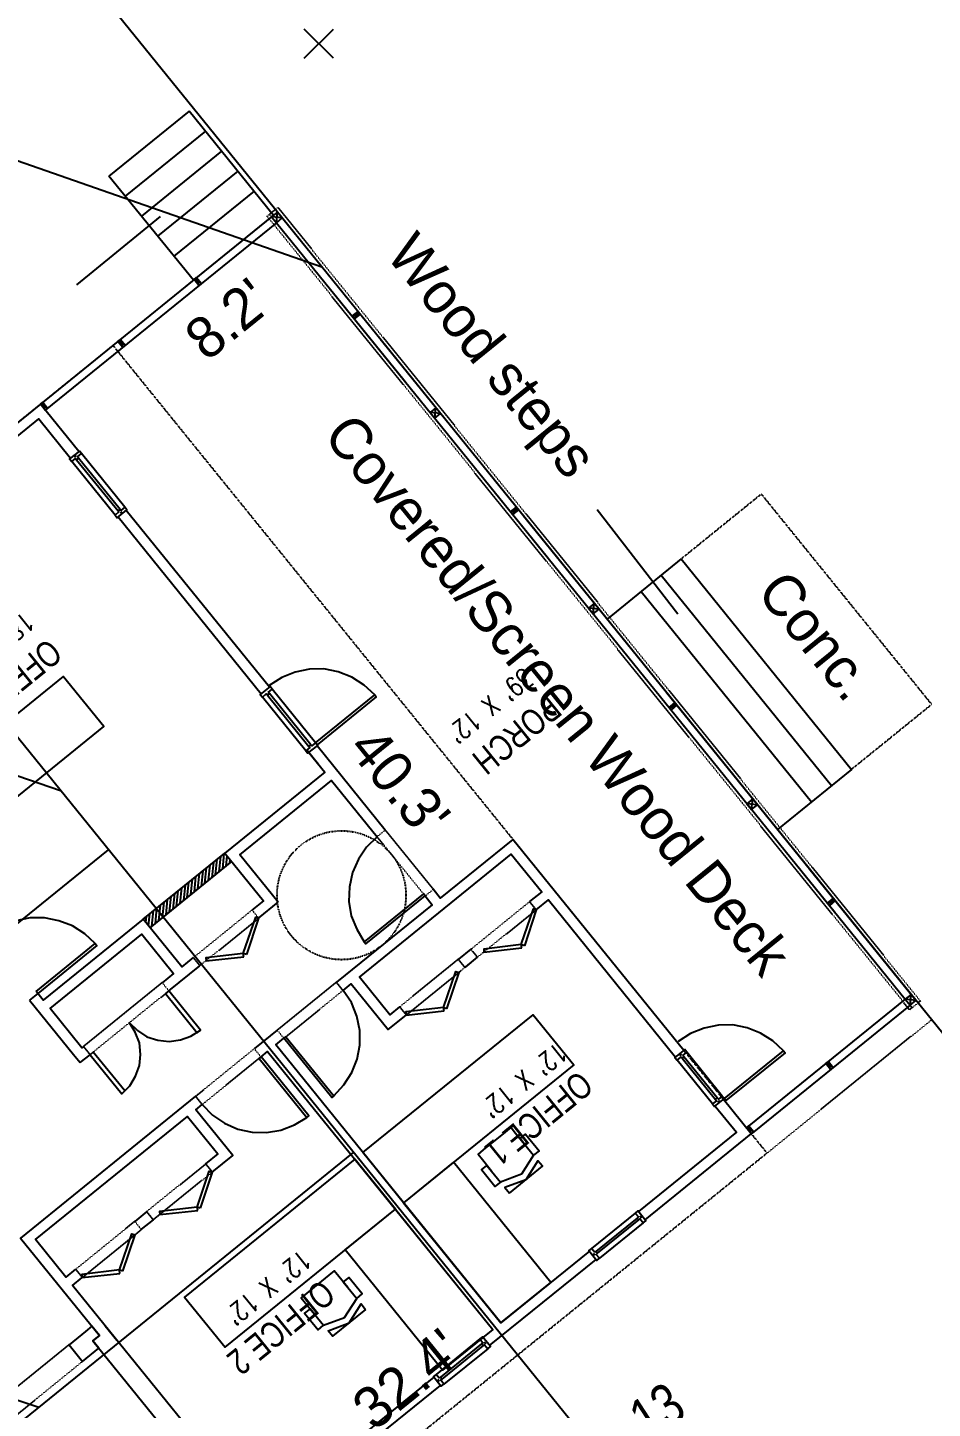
# Model space of a CAD drawing. Header units: inches. Extents: x -625442 to 34963, y -27993 to 66986.
# Drawn here: x -335559 to -335138, y 28693 to 29336 of the extents above; entities that cross this region are included whole.
import ezdxf
from ezdxf.enums import TextEntityAlignment as Align

# ---------------------------------------------------------------- set-up
doc = ezdxf.new("R2010")
doc.units = ezdxf.units.IN
doc.header["$LTSCALE"] = 0.5
doc.header["$MEASUREMENT"] = 0
doc.linetypes.add('DASHED2', pattern=[0.375, 0.25, -0.125])
doc.linetypes.add('HIDDEN2', pattern=[0.1875, 0.125, -0.0625])
for name, color, linetype in [('0-TEXT', 30, 'Continuous'), ('BUILDING', 253, 'DASHED2'), ('BUILDING OH', 80, 'HIDDEN2'), ('EDGE OF CONCRETE', 253, 'DASHED2'), ('P-ABOVE', 201, 'HIDDEN2'), ('P-BELOW-LIGHT', 143, 'Continuous'), ('P-DOOR', 51, 'Continuous'), ('P-FURNITURE', 201, 'Continuous'), ('P-WALL', 90, 'Continuous'), ('P-WINDOW', 213, 'Continuous'), ('SPOT ELEVATION TEXT', 252, 'Continuous'), ('TEXT', 7, 'Continuous'), ('WOOD DECK', 37, 'Continuous')]:
    doc.layers.add(name, color=color, linetype=linetype)
doc.styles.add('1-4T', font='Zap601Rm.ttf', dxfattribs={"width": 0.8, "height": 12})
doc.styles.add('BLDG', font='IC-Romans.shx', dxfattribs={"width": 0.8})
doc.styles.add('sapa notes', font='romans.shx', dxfattribs={"width": 0.8})
doc.styles.add('TXT', font='IC-Romans.shx')
doc.dimstyles.new('20 SCALE', dxfattribs={"dimtxt": 1.6, "dimasz": 2, "dimexe": 0.18, "dimexo": 0.0625, "dimgap": 0.04, "dimtad": 0, "dimdec": 1, "dimzin": 0, "dimdsep": 46, "dimtxsty": 'BLDG', "dimcen": 0.09, "dimaunit": 1, "dimadec": 4, "dimazin": 0, "dimtfac": 1, "dimtdec": 1, "dimtofl": 0, "dimtmove": 2, "dimatfit": 3, "dimfxl": 1, "dimtolj": 1, "dimtzin": 0, "dimarcsym": 0})

# ---------------------------------------------------------------- blocks, each defined once
blk = doc.blocks.new('SPT10')
at = {"color": 0, "linetype": 'Continuous'}
for p, q in [((-0.354, -0.354), (0.354, 0.354)), ((0.354, -0.354), (-0.354, 0.354))]:
    blk.add_line(p, q, dxfattribs=at)

msp = doc.modelspace()

# ---------------------------------------------------------------- hatches: boundary and pattern name
at = {"layer": 'P-FURNITURE'}
h = msp.add_hatch(dxfattribs=at)
h.set_pattern_fill('ANSI31', color=256, scale=12, angle=-140.99910206)
h.set_pattern_definition([(264.000898, (-346592.0685, 45765.6776), (1.4917853, -0.15676932), [])])
h.paths.add_polyline_path([(-335607.1223, 28943.46761), (-335603.32131, 28946.5457), (-335632.2553, 28982.27505), (-335636.05629, 28979.19697)])
h.paths.add_polyline_path([(-335700.45535, 28874.37421), (-335696.65435, 28877.4523), (-335775.23482, 28974.48798), (-335775.99502, 28973.87236), (-335779.03581, 28971.40989)], flags=17)
h.paths.add_polyline_path([(-335502.49973, 28917.17189), (-335464.48978, 28947.95272), (-335467.69099, 28951.90576), (-335505.70094, 28921.12492)])
h.paths.add_polyline_path([(-335675.1197, 28843.0883), (-335671.31871, 28846.16638), (-335674.49215, 28850.08513), (-335678.29315, 28847.00705)])
h.paths.add_polyline_path([(-335823.62531, 28716.53332), (-335827.4263, 28713.45524), (-335808.27392, 28689.80478), (-335804.47293, 28692.88286)])
h.paths.add_polyline_path([(-335729.55481, 28792.71255), (-335732.66336, 28790.19522), (-335688.83144, 28736.06905), (-335779.79339, 28662.40715), (-335782.31072, 28665.5157), (-335786.11172, 28662.43761), (-335780.5163, 28655.52807), (-335591.68287, 28808.44728), (-335594.76095, 28812.24827), (-335685.7229, 28738.58638)])
h.paths.add_polyline_path([(-335787.021, 28752.46951), (-335783.22, 28755.5476), (-335887.38236, 28884.17327), (-335891.18336, 28881.09519)])

# ---------------------------------------------------------------- linework, layer by layer
at = {"layer": 'BUILDING'}
for points in [[(-336233.98667, 28609.7833), (-335519.76867, 29188.16417)], [(-335519.76867, 29188.16417), (-335215.37016, 28812.27535)], [(-335517.23392, 28567.82306), (-335215.37016, 28812.27535)]]:
    msp.add_lwpolyline(points, dxfattribs=at)
at = {"layer": 'BUILDING OH'}
for points in [[(-335443.15934, 29250.20317), (-335519.76867, 29188.16417)], [(-335443.15934, 29250.20317), (-335138.76083, 28874.31435)], [(-335138.76083, 28874.31435), (-335215.37016, 28812.27535)]]:
    msp.add_lwpolyline(points, dxfattribs=at)
at = {"layer": 'DEFPOINTS'}
for p, q in [((-330232.80579, 22816.15856), (-341882.06131, 37201.33011)), ((-330425.45724, 22660.14749), (-342074.71277, 37045.31904)), ((-342456.01225, 31678.74163), (-335422.58553, 29224.79745)), ((-335544.08856, 28980.92819), (-343032.09318, 31516.63423)), ((-342733.06253, 31063.5001), (-335554.22922, 28694.03865)), ((-339179.44793, 25991.40986), (-335521.80228, 28953.40782)), ((-339065.43942, 25850.62558), (-335407.79377, 28812.62354))]:
    msp.add_line(p, q, dxfattribs=at)
at = {"layer": 'EDGE OF CONCRETE'}
for points in [[(-335217.99327, 29118.97735), (-335255.2958, 29088.76938)], [(-335217.99327, 29118.97735), (-335138.69736, 29021.0582)], [(-335138.69736, 29021.0582), (-335175.9999, 28990.85023)]]:
    msp.add_lwpolyline(points, dxfattribs=at)
at = {"layer": 'P-ABOVE'}
for p, q in [((-335444.10334, 29251.36887), (-335446.82331, 29249.16621)), ((-335145.11869, 28882.16541), (-335147.83867, 28879.96275))]:
    msp.add_line(p, q, dxfattribs=at)
for points in [[(-335444.10334, 29251.36887), (-335442.93763, 29252.31287), (-335143.95299, 28883.10941), (-335145.11869, 28882.16541)], [(-335447.98902, 29248.22221), (-335446.82331, 29249.16621), (-335147.83867, 28879.96275), (-335149.00437, 28879.01875)], [(-335396.78838, 28959.47762), (-335392.98739, 28962.55571), (-335370.70206, 28935.0365), (-335374.50306, 28931.95842)], [(-335455.03637, 28925.39863), (-335482.40353, 28903.23643), (-335479.32545, 28899.43543), (-335451.95829, 28921.59764)], [(-335350.10317, 28903.38239), (-335322.73601, 28925.5446), (-335325.81409, 28929.34559), (-335353.18126, 28907.18339)], [(-335383.24785, 28876.5415), (-335355.88069, 28898.70371), (-335358.95877, 28902.5047), (-335386.32593, 28880.3425)], [(-335533.48891, 28861.86698), (-335530.41083, 28858.06599), (-335493.76923, 28887.73871), (-335496.84732, 28891.53971)], [(-335440.16751, 28865.69188), (-335412.6483, 28887.97721), (-335415.72639, 28891.7782), (-335443.24559, 28869.49288)], [(-335478.17746, 28834.91104), (-335481.25554, 28838.71204), (-335453.88838, 28860.87424), (-335450.8103, 28857.07325)], [(-335473.55949, 28803.40623), (-335500.92666, 28781.24403), (-335504.00474, 28785.04502), (-335476.63758, 28807.20723)], [(-335537.14942, 28758.20413), (-335534.07134, 28754.40314), (-335506.55213, 28776.68847), (-335509.63022, 28780.48946)]]:
    msp.add_lwpolyline(points, close=True, dxfattribs=at)
for points in [[(-335540.14836, 28723.04854), (-335703.74319, 28590.56781)], [(-335697.4639, 28582.81378), (-335533.86907, 28715.29451)]]:
    msp.add_lwpolyline(points, dxfattribs=at)
msp.add_circle((-335413.37279, 28932.28745), 30, dxfattribs=at)
at = {"layer": 'P-BELOW-LIGHT'}
for p, q in [((-335445.87932, 29248.0005), (-335553.54024, 29160.81561)), ((-335443.67665, 29245.28053), (-335551.33757, 29158.09564)), ((-335443.67665, 29245.28053), (-335237.81327, 28991.06857)), ((-335146.06269, 28883.33112), (-335443.15934, 29250.20317)), ((-335237.81327, 28991.06857), (-335150.98533, 28883.84843)), ((-335554.74245, 28886.55772), (-335558.54344, 28883.47964)), ((-335150.98533, 28883.84843), (-335223.72771, 28824.94092)), ((-335148.78267, 28881.12845), (-335221.52505, 28822.22095))]:
    msp.add_line(p, q, dxfattribs=at)
for points in [[(-335536.22276, 29136.32229), (-335534.39828, 29137.79977), (-335535.38327, 29139.01609), (-335539.94447, 29135.32239), (-335538.95948, 29134.10607), (-335537.135, 29135.58355), (-335536.64251, 29134.97539), (-335535.73027, 29135.71413)], [(-335447.45083, 29026.70159), (-335445.62635, 29028.17907), (-335446.61134, 29029.39539), (-335451.17253, 29025.70169), (-335450.18754, 29024.48537), (-335448.36307, 29025.96285), (-335447.87057, 29025.35469), (-335446.95833, 29026.09343)], [(-335254.47058, 28857.72267), (-335252.6461, 28859.20015), (-335253.63109, 28860.41647), (-335258.19228, 28856.72277), (-335257.2073, 28855.50645), (-335255.38282, 28856.98393), (-335254.89033, 28856.37577), (-335253.97809, 28857.11451)], [(-335295.54019, 28766.05894), (-335297.01767, 28767.88342), (-335298.23399, 28766.89843), (-335294.54029, 28762.33724), (-335293.32397, 28763.32222), (-335294.80145, 28765.1467), (-335294.19329, 28765.6392), (-335294.93203, 28766.55143)], [(-335367.91114, 28707.45223), (-335369.38862, 28709.2767), (-335370.60494, 28708.29172), (-335366.91124, 28703.73052), (-335365.69492, 28704.71551), (-335367.1724, 28706.53999), (-335366.56424, 28707.03248), (-335367.30298, 28707.94472)]]:
    msp.add_lwpolyline(points, close=True, dxfattribs=at)
for points in [[(-335537.62749, 29136.19171), (-335536.71526, 29136.93045)], [(-335514.20606, 29112.86524), (-335516.03053, 29111.38776), (-335516.3999, 29111.84388), (-335517.31214, 29111.10514), (-335516.94277, 29110.64902), (-335518.76725, 29109.17154), (-335517.78226, 29107.95522), (-335513.22107, 29111.64892), (-335514.20606, 29112.86524), (-335534.39828, 29137.79977)], [(-335518.76725, 29109.17154), (-335538.95948, 29134.10607)], [(-335515.53804, 29110.7796), (-335516.45028, 29110.04086)], [(-335425.43412, 29003.24454), (-335427.2586, 29001.76706), (-335427.62797, 29002.22318), (-335428.54021, 29001.48444), (-335428.17084, 29001.02832), (-335429.99531, 28999.55084), (-335429.01033, 28998.33452), (-335424.44913, 29002.02822), (-335425.43412, 29003.24454), (-335445.62635, 29028.17907)], [(-335429.99531, 28999.55084), (-335450.18754, 29024.48537)], [(-335429.41607, 28999.76817), (-335424.12177, 28993.23046)], [(-335240.70877, 28835.13312), (-335257.2073, 28855.50645)], [(-335255.87531, 28857.59209), (-335254.96307, 28858.33083)], [(-335236.14757, 28838.82682), (-335237.97205, 28837.34934), (-335238.46454, 28837.9575), (-335239.37678, 28837.21876), (-335238.88429, 28836.6106), (-335240.70877, 28835.13312), (-335239.72378, 28833.9168), (-335235.16259, 28837.6105), (-335236.14757, 28838.82682), (-335252.6461, 28859.20015)], [(-335237.47956, 28836.74118), (-335238.3918, 28836.00244)], [(-335276.64434, 28784.38195), (-335275.16686, 28782.55747), (-335275.77502, 28782.06498), (-335275.03628, 28781.15274), (-335274.42812, 28781.64523), (-335272.95064, 28779.82075), (-335271.73432, 28780.80574), (-335275.42802, 28785.36693), (-335276.64434, 28784.38195), (-335297.01767, 28767.88342)], [(-335274.5587, 28783.04996), (-335273.81996, 28782.13772)], [(-335272.95064, 28779.82075), (-335293.32397, 28763.32222)], [(-335295.40961, 28764.65421), (-335296.14835, 28765.56645)], [(-335523.36524, 28731.8565), (-335517.94781, 28725.16675)], [(-335349.01529, 28725.77523), (-335347.53781, 28723.95075), (-335348.14597, 28723.45826), (-335347.40723, 28722.54602), (-335346.79907, 28723.03852), (-335345.32159, 28721.21404), (-335344.10527, 28722.19902), (-335347.79897, 28726.76022), (-335349.01529, 28725.77523), (-335369.38862, 28709.2767)], [(-335345.32159, 28721.21404), (-335365.69492, 28704.71551)], [(-335346.92965, 28724.44325), (-335346.19091, 28723.53101)], [(-335367.78056, 28706.04749), (-335368.5193, 28706.95973)]]:
    msp.add_lwpolyline(points, dxfattribs=at)
at = {"layer": 'P-DOOR'}
for points in [[(-335397.91491, 29025.52987), (-335402.86131, 29030.08361), (-335408.59682, 29033.74656), (-335414.87519, 29036.21466), (-335421.5444, 29037.61102), (-335428.23506, 29037.47953), (-335434.91827, 29036.09534), (-335441.16682, 29033.55267), (-335446.98071, 29029.85151)], [(-335396.78838, 28959.47762), (-335401.74041, 28954.71219), (-335405.52649, 28949.12872), (-335408.26975, 28942.87926), (-335409.66611, 28936.21005), (-335409.96182, 28929.42518), (-335408.85279, 28922.77089), (-335406.31012, 28916.52234), (-335402.761, 28910.58533)], [(-335527.96198, 28909.75529), (-335532.90838, 28914.30902), (-335538.64388, 28917.97198), (-335544.92226, 28920.44008), (-335551.59147, 28921.83644), (-335558.28213, 28921.70494), (-335564.96534, 28920.32076), (-335571.21389, 28917.77808), (-335577.02777, 28914.07693)], [(-335416.96994, 28838.91142), (-335412.26417, 28843.98093), (-335408.60121, 28849.71644), (-335406.13311, 28855.99482), (-335404.88879, 28862.5409), (-335404.86825, 28869.35469), (-335406.25243, 28876.0379), (-335408.79511, 28882.28644), (-335412.6483, 28887.97721)], [(-335514.23875, 28841.20448), (-335528.89043, 28859.29722), (-335530.41083, 28858.06599), (-335515.63602, 28839.82121), (-335511.90032, 28843.60166), (-335509.20743, 28848.0481), (-335507.43424, 28853.0085), (-335506.88483, 28858.2366), (-335507.43607, 28863.58036), (-335509.42096, 28868.51838), (-335512.01401, 28872.96391), (-335508.35668, 28869.38025), (-335503.93916, 28866.4122), (-335498.82672, 28864.76213), (-335493.59862, 28864.21272), (-335488.37798, 28864.916), (-335483.46887, 28866.62573), (-335478.99443, 28869.49394)], [(-335207.64338, 28859.89582), (-335212.58977, 28864.44956), (-335218.32528, 28868.11252), (-335224.60366, 28870.58062), (-335231.27287, 28871.97698), (-335237.96353, 28871.84548), (-335244.64674, 28870.46129), (-335250.89529, 28867.91862), (-335256.70917, 28864.21746)], [(-335473.55949, 28803.40623), (-335463.98099, 28811.163), (-335481.21826, 28832.44858), (-335478.17746, 28834.91104), (-335473.41202, 28829.95902), (-335467.82855, 28826.17294), (-335461.57909, 28823.42968), (-335454.90989, 28822.03332), (-335448.24814, 28821.88965), (-335441.59385, 28822.99867), (-335435.22218, 28825.38931), (-335429.43721, 28828.8153)]]:
    msp.add_lwpolyline(points, dxfattribs=at)
for points in [[(-335425.43412, 29003.24454), (-335397.91491, 29025.52987), (-335397.17617, 29024.61763), (-335424.69538, 29002.3323)], [(-335375.2418, 28932.87066), (-335402.761, 28910.58533), (-335402.02226, 28909.67309), (-335374.50306, 28931.95842)], [(-335328.25799, 28908.73727), (-335329.72801, 28909.30906), (-335324.08291, 28925.96434), (-335322.73601, 28925.5446)], [(-335457.63231, 28904.66719), (-335459.10233, 28905.23897), (-335453.30519, 28922.01738), (-335451.95829, 28921.59764)], [(-335555.48119, 28887.46996), (-335527.96198, 28909.75529), (-335527.22324, 28908.84305), (-335554.74245, 28886.55772)], [(-335458.84863, 28903.6822), (-335459.10233, 28905.23897), (-335476.56728, 28903.17951), (-335476.43669, 28901.77478)], [(-335329.47431, 28907.75229), (-335329.72801, 28909.30906), (-335347.19296, 28907.24959), (-335347.06238, 28905.84486)], [(-335364.44346, 28879.43391), (-335365.91349, 28880.0057), (-335360.11634, 28896.78411), (-335358.76944, 28896.36436)], [(-335495.28963, 28886.50748), (-335480.51483, 28868.2627), (-335478.99443, 28869.49394), (-335493.76923, 28887.73871)], [(-335365.65978, 28878.44893), (-335365.91349, 28880.0057), (-335383.37843, 28877.94624), (-335383.24785, 28876.5415)], [(-335439.25527, 28866.43062), (-335416.96994, 28838.91142), (-335417.88218, 28838.17268), (-335440.16751, 28865.69188)], [(-335235.16259, 28837.6105), (-335207.64338, 28859.89582), (-335206.90464, 28858.98359), (-335234.42385, 28836.69826)], [(-335451.72253, 28856.33451), (-335429.43721, 28828.8153), (-335428.52497, 28829.55404), (-335450.8103, 28857.07325)], [(-335479.08148, 28786.59891), (-335480.5515, 28787.17069), (-335474.90639, 28803.82598), (-335473.55949, 28803.40623)], [(-335480.29779, 28785.61392), (-335480.5515, 28787.17069), (-335498.01644, 28785.11123), (-335497.88586, 28783.7065)], [(-335515.26695, 28757.29555), (-335516.73697, 28757.86734), (-335510.93983, 28774.64574), (-335509.59293, 28774.226)], [(-335516.48327, 28756.31056), (-335516.73697, 28757.86734), (-335534.20192, 28755.80787), (-335534.07134, 28754.40314)]]:
    msp.add_lwpolyline(points, close=True, dxfattribs=at)
at = {"layer": 'P-FURNITURE'}
for points in [[(-335622.20129, 28969.85978), (-335603.32131, 28946.5457), (-335524.05343, 29010.73762), (-335542.9334, 29034.0517)], [(-335384.50248, 28789.18172), (-335403.38245, 28812.49581), (-335324.11457, 28876.68773), (-335305.23459, 28853.37365)], [(-335388.30347, 28786.10364), (-335407.18345, 28809.41772), (-335486.45133, 28745.2258), (-335467.57135, 28721.91172)], [(-335361.18839, 28808.0617), (-335384.50248, 28789.18172), (-335339.19053, 28733.22792), (-335315.87645, 28752.1079)], [(-335411.61756, 28767.22366), (-335388.30347, 28786.10364), (-335342.99153, 28730.14984), (-335366.30561, 28711.26986)]]:
    msp.add_lwpolyline(points, close=True, dxfattribs=at)
at = {"layer": 'P-FURNITURE', "flags": 128}
for points in [[(-335328.16613, 28816.41922), (-335324.00311, 28811.27849), (-335329.6327, 28802.4636), (-335339.42531, 28798.78944), (-335341.99567, 28796.70793), (-335348.2402, 28804.41903), (-335345.66983, 28806.50054), (-335343.58832, 28803.93017), (-335347.75134, 28809.0709), (-335349.83285, 28811.64127), (-335347.26248, 28813.72278), (-335336.98102, 28822.04881), (-335334.41065, 28824.13032), (-335332.32914, 28821.55995), (-335328.16613, 28816.41922), (-335330.24763, 28818.98959), (-335327.67727, 28821.07109), (-335321.43274, 28813.36), (-335324.00311, 28811.27849)], [(-335343.58832, 28803.93017), (-335339.42531, 28798.78944)], [(-335425.897, 28737.27578), (-335421.73399, 28732.13505), (-335411.94138, 28735.80921), (-335406.31179, 28744.6241), (-335403.74142, 28746.70561), (-335409.98595, 28754.41671), (-335412.55631, 28752.3352), (-335410.4748, 28749.76483), (-335414.63782, 28754.90556), (-335416.71933, 28757.47593), (-335419.2897, 28755.39442), (-335429.57116, 28747.06839), (-335432.14153, 28744.98688), (-335430.06002, 28742.41651), (-335425.897, 28737.27578), (-335427.97851, 28739.84615), (-335430.54888, 28737.76464), (-335424.30435, 28730.05354), (-335421.73399, 28732.13505)], [(-335410.4748, 28749.76483), (-335406.31179, 28744.6241)]]:
    msp.add_lwpolyline(points, dxfattribs=at)
for points in [[(-335335.26229, 28793.64871), (-335319.84009, 28806.13776), (-335321.9216, 28808.70812), (-335327.55119, 28799.89323), (-335337.3438, 28796.21907)], [(-335402.14877, 28739.48337), (-335417.57097, 28726.99432), (-335419.65248, 28729.56468), (-335409.85987, 28733.23884), (-335404.23028, 28742.05373)]]:
    msp.add_lwpolyline(points, close=True, dxfattribs=at)
at = {"layer": 'P-WALL'}
for p, q in [((-335440.95668, 29247.48319), (-335445.87932, 29248.0005)), ((-335443.67665, 29245.28053), (-335443.15934, 29250.20317)), ((-335479.75791, 29216.06156), (-335480.79487, 29219.72554)), ((-335478.59221, 29217.00556), (-335481.96057, 29218.78154)), ((-335408.38824, 29201.70436), (-335404.72426, 29202.74132)), ((-335405.66826, 29203.90702), (-335407.44424, 29200.53865)), ((-335514.09061, 29188.2586), (-335517.45898, 29190.03458)), ((-335515.25632, 29187.3146), (-335516.29328, 29190.97857)), ((-335551.33757, 29158.09564), (-335552.37453, 29161.75961)), ((-335550.17187, 29159.03964), (-335553.54024, 29160.81561)), ((-335367.23318, 29156.44517), (-335372.15582, 29156.96248)), ((-335369.95316, 29154.24251), (-335369.43584, 29159.16515)), ((-335334.66474, 29110.66634), (-335331.00076, 29111.7033)), ((-335331.94476, 29112.869), (-335333.72074, 29109.50063)), ((-335293.50968, 29065.40715), (-335298.43232, 29065.92447)), ((-335296.22966, 29063.20449), (-335295.71235, 29068.12713)), ((-335260.94124, 29019.62832), (-335257.27727, 29020.66528)), ((-335258.22127, 29021.83099), (-335259.99725, 29018.46262)), ((-335222.50616, 28972.16647), (-335221.98885, 28977.08911)), ((-335219.78619, 28974.36914), (-335224.70883, 28974.88645)), ((-335502.49973, 28917.17189), (-335464.48978, 28947.95272)), ((-335184.49777, 28930.79297), (-335186.27375, 28927.4246)), ((-335187.21775, 28928.5903), (-335183.55377, 28929.62726)), ((-335148.78267, 28881.12845), (-335148.26536, 28886.05109)), ((-335146.06269, 28883.33112), (-335150.98533, 28883.84843)), ((-335538.0501, 28858.17328), (-335534.97202, 28854.37229)), ((-335184.57101, 28852.1467), (-335187.93938, 28853.92268)), ((-335185.73671, 28851.2027), (-335186.77367, 28854.86668)), ((-335221.52505, 28822.22095), (-335224.89342, 28823.99693)), ((-335222.69075, 28821.27695), (-335223.72771, 28824.94092))]:
    msp.add_line(p, q, dxfattribs=at)
for points in [[(-335443.15934, 29250.20317), (-335445.87932, 29248.0005), (-335443.67665, 29245.28053), (-335440.95668, 29247.48319)], [(-335478.59221, 29217.00556), (-335479.75791, 29216.06156), (-335481.96057, 29218.78154), (-335480.79487, 29219.72554)], [(-335405.66826, 29203.90702), (-335404.72426, 29202.74132), (-335407.44424, 29200.53865), (-335408.38824, 29201.70436)], [(-335514.09061, 29188.2586), (-335515.25632, 29187.3146), (-335517.45898, 29190.03458), (-335516.29328, 29190.97857)], [(-335550.17187, 29159.03964), (-335551.33757, 29158.09564), (-335553.54024, 29160.81561), (-335552.37453, 29161.75961)], [(-335369.43584, 29159.16515), (-335372.15582, 29156.96248), (-335369.95316, 29154.24251), (-335367.23318, 29156.44517)], [(-335331.94476, 29112.869), (-335331.00076, 29111.7033), (-335333.72074, 29109.50063), (-335334.66474, 29110.66634)], [(-335295.71235, 29068.12713), (-335298.43232, 29065.92447), (-335296.22966, 29063.20449), (-335293.50968, 29065.40715)], [(-335258.22127, 29021.83099), (-335257.27727, 29020.66528), (-335259.99725, 29018.46262), (-335260.94124, 29019.62832)], [(-335221.98885, 28977.08911), (-335224.70883, 28974.88645), (-335222.50616, 28972.16647), (-335219.78619, 28974.36914)], [(-335184.49777, 28930.79297), (-335183.55377, 28929.62726), (-335186.27375, 28927.4246), (-335187.21775, 28928.5903)], [(-335148.26536, 28886.05109), (-335150.98533, 28883.84843), (-335148.78267, 28881.12845), (-335146.06269, 28883.33112)], [(-335184.57101, 28852.1467), (-335185.73671, 28851.2027), (-335187.93938, 28853.92268), (-335186.77367, 28854.86668)], [(-335221.52505, 28822.22095), (-335222.69075, 28821.27695), (-335224.89342, 28823.99693), (-335223.72771, 28824.94092)], [(-335540.14836, 28723.04854), (-335533.86907, 28715.29451), (-335526.26708, 28721.45068), (-335529.09892, 28724.94759), (-335526.05812, 28727.41006), (-335529.50557, 28731.66717), (-335532.54637, 28729.20471)]]:
    msp.add_lwpolyline(points, close=True, dxfattribs=at)
for points in [[(-335553.54024, 29160.81561), (-335597.78382, 29124.98672)], [(-335535.68735, 29138.76984), (-335553.54024, 29160.81561)], [(-335594.70574, 29121.18572), (-335554.26315, 29153.93653), (-335539.48835, 29135.69176)], [(-335446.91542, 29029.14914), (-335513.52515, 29111.40268)], [(-335517.32614, 29108.32459), (-335450.71641, 29026.07106)], [(-335392.98739, 28962.55571), (-335424.75321, 29001.78198)], [(-335428.55421, 28998.70389), (-335421.16681, 28989.58151), (-335467.69099, 28951.90576), (-335449.71498, 28929.70795), (-335455.03637, 28925.39863)], [(-335442.8359, 28928.98504), (-335460.68878, 28951.03081), (-335417.9656, 28985.62847), (-335396.78838, 28959.47762)], [(-335254.08721, 28860.0471), (-335333.62489, 28958.26481), (-335367.37773, 28930.93143), (-335370.70206, 28935.0365)], [(-335505.70094, 28921.12492), (-335467.69099, 28951.90576)], [(-335386.32593, 28880.3425), (-335390.88713, 28876.6488), (-335405.04631, 28894.13338), (-335334.3478, 28951.38573), (-335320.18862, 28933.90116), (-335325.81409, 28929.34559)], [(-335374.50306, 28931.95842), (-335371.17873, 28927.85334), (-335415.72639, 28891.7782)], [(-335451.95829, 28921.59764), (-335442.8359, 28928.98504)], [(-335322.73601, 28925.5446), (-335317.11054, 28930.10016), (-335257.8882, 28856.96902)], [(-335482.40353, 28903.23643), (-335487.72493, 28898.92711), (-335505.70094, 28921.12492), (-335552.22512, 28883.44918), (-335554.74245, 28886.55772)], [(-335533.48891, 28861.86698), (-335534.24911, 28861.25137), (-335549.02391, 28879.49614), (-335506.30073, 28914.0938), (-335491.52592, 28895.84903), (-335496.84732, 28891.53971)], [(-335353.18126, 28907.18339), (-335358.95877, 28902.5047)], [(-335493.76923, 28887.73871), (-335479.32545, 28899.43543)], [(-335355.88069, 28898.70371), (-335350.10317, 28903.38239)], [(-335355.57661, 28898.94995), (-335351.92765, 28901.90491)], [(-335412.6483, 28887.97721), (-335408.84731, 28891.05529), (-335391.61004, 28869.76972), (-335383.24785, 28876.5415)], [(-335558.54344, 28883.47964), (-335538.0501, 28858.17328)], [(-335443.24559, 28869.49288), (-335453.88838, 28860.87424)], [(-335297.98774, 28766.59435), (-335339.19053, 28733.22792), (-335443.9685, 28862.6138), (-335440.16751, 28865.69188)], [(-335534.97202, 28854.37229), (-335530.41083, 28858.06599)], [(-335450.8103, 28857.07325), (-335447.7695, 28859.53571), (-335342.99153, 28730.14984), (-335347.55272, 28726.45614)], [(-335481.25554, 28838.71204), (-335562.74888, 28772.71792), (-335526.05812, 28727.41006), (-335529.09892, 28724.94759), (-335457.93362, 28637.06859), (-335473.8978, 28624.14063)], [(-335239.4197, 28834.16304), (-335229.56983, 28821.99986), (-335275.18177, 28785.06285)], [(-335222.69075, 28821.27695), (-335235.61871, 28837.24113)], [(-335537.14942, 28758.20413), (-335541.71061, 28754.51043), (-335555.8698, 28771.99501), (-335485.01925, 28829.37049), (-335470.86007, 28811.88592), (-335476.63758, 28807.20723)], [(-335272.10369, 28781.26186), (-335222.69075, 28821.27695)], [(-335504.00474, 28785.04502), (-335509.63022, 28780.48946)], [(-335506.55213, 28776.68847), (-335500.92666, 28781.24403)], [(-335344.47464, 28722.65514), (-335294.90966, 28762.79336)], [(-335445.01024, 28647.53407), (-335451.09183, 28642.60914), (-335538.63253, 28750.70944), (-335534.07134, 28754.40314)], [(-335370.35869, 28707.98764), (-335422.05223, 28666.1257)], [(-335418.97414, 28662.3247), (-335367.28061, 28704.18664)]]:
    msp.add_lwpolyline(points, dxfattribs=at)
at = {"layer": 'P-WINDOW'}
for points in [[(-335516.3999, 29111.84388), (-335535.73027, 29135.71413), (-335536.64251, 29134.97539), (-335517.31214, 29111.10514)], [(-335427.62797, 29002.22318), (-335446.95833, 29026.09343), (-335447.87057, 29025.35469), (-335428.54021, 29001.48444)], [(-335238.46454, 28837.9575), (-335253.97809, 28857.11451), (-335254.89033, 28856.37577), (-335239.37678, 28837.21876)], [(-335275.77502, 28782.06498), (-335294.93203, 28766.55143), (-335294.19329, 28765.6392), (-335275.03628, 28781.15274)], [(-335348.14597, 28723.45826), (-335367.30298, 28707.94472), (-335366.56424, 28707.03248), (-335347.40723, 28722.54602)]]:
    msp.add_lwpolyline(points, close=True, dxfattribs=at)
at = {"layer": 'WOOD DECK'}
for points in [[(-335484.29482, 29297.18606), (-335521.59735, 29266.9781)], [(-335445.02447, 29248.69277), (-335484.29482, 29297.18606)], [(-335476.74283, 29287.86043), (-335514.04536, 29257.65246)], [(-335469.19084, 29278.53479), (-335506.49337, 29248.32683)], [(-335482.327, 29218.4848), (-335521.59735, 29266.9781)], [(-335461.63885, 29269.20916), (-335498.94138, 29239.0012)], [(-335454.08686, 29259.88353), (-335491.38939, 29229.67556)], [(-335255.2958, 29088.76938), (-335289.80064, 29060.82702)], [(-335255.2958, 29088.76938), (-335175.9999, 28990.85023)], [(-335264.62143, 29081.21739), (-335185.32553, 28983.29824)], [(-335273.94707, 29073.6654), (-335194.65116, 28975.74625)], [(-335175.9999, 28990.85023), (-335210.50474, 28962.90787)]]:
    msp.add_lwpolyline(points, dxfattribs=at)

# ---------------------------------------------------------------- block references
at = {"layer": 'SPOT ELEVATION TEXT', "xscale": 19.2, "yscale": 19.2, "zscale": 19.2}
msp.add_blockref('SPT10', (-335423.96176, 29328.59617), dxfattribs=at)

# ---------------------------------------------------------------- texts
at = {"layer": '0-TEXT', "width": 0.8}
for s, height, style, p in [("18' X 14'", 8.991, 'sapa notes', (-335560.94072, 29064.74769)), ('OFFICE 3', 11.988, '1-4T', (-335549.86338, 29052.26914)), ("39' X 12'", 8.991, 'sapa notes', (-335328.56453, 29038.66655)), ('PORCH', 11.988, '1-4T', (-335317.48719, 29026.188)), ("12' X 12'", 8.991, 'sapa notes', (-335312.84564, 28864.39317)), ('OFFICE 1', 11.988, '1-4T', (-335302.75875, 28851.14639)), ("12' X 12'", 8.991, 'sapa notes', (-335432.00701, 28767.8951)), ('OFFICE 2', 11.988, '1-4T', (-335422.79327, 28753.94124))]:
    msp.add_text(s, height=height, rotation=219.00089794, dxfattribs=dict(at, style=style)).set_placement(p)
at = {"layer": 'SPOT ELEVATION TEXT', "style": 'BLDG', "width": 0.8}
msp.add_text('22.13', height=19.2, rotation=33, dxfattribs=at).set_placement((-335273.33847, 28676.45705), align=Align.CENTER)
at = {"layer": 'TEXT', "char_height": 19.2, "attachment_point": 2, "style": 'TXT'}
for s, insert, rotation in [('Wood steps', (-335335.67637, 29189.63255), 309.00089794), ("8.2'", (-335472.40162, 29207.99291), 39.00089794), ('Covered/Screen Wood Deck', (-335305.11001, 29031.74527), 309.00089794), ('Conc.', (-335184.69144, 29059.15595), 309.00089794), ("40.3'", (-335378.76017, 28991.15737), 309.00089794), ("32.4'", (-335388.89662, 28714.63892), 39.00089794)]:
    msp.add_mtext(s, dxfattribs=dict(at, insert=insert, rotation=rotation))

# ---------------------------------------------------------------- leaders
at = {"layer": 'TEXT'}
for points in [[(-335497.74838, 29248.23937), (-335536.72447, 29216.40676)], [(-335256.88589, 29063.01974), (-335294.31228, 29111.58691)]]:
    msp.add_leader(points, dimstyle='20 SCALE', dxfattribs=at)

doc.saveas('drawing.dxf')
